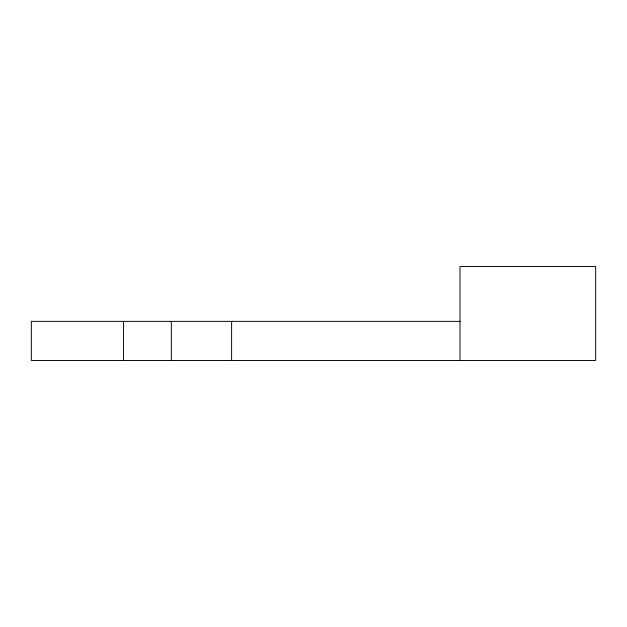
<?xml version="1.0" encoding="UTF-8"?>
<svg xmlns="http://www.w3.org/2000/svg" width="627" height="627" viewBox="0 0 627 627"><rect width="100%" height="100%" fill="white"/><g stroke="black" fill="none" stroke-linecap="round" stroke-linejoin="round"><path stroke-width="0.94" d="M460.32 321.377L31.35 321.377L31.35 360.478L595.65 360.478L595.65 266.522L459.991 266.522L459.991 360.478M231.606 321.377L231.606 360.478M171.328 321.377L171.328 360.478M123.511 321.377L123.511 360.478"/></g></svg>
